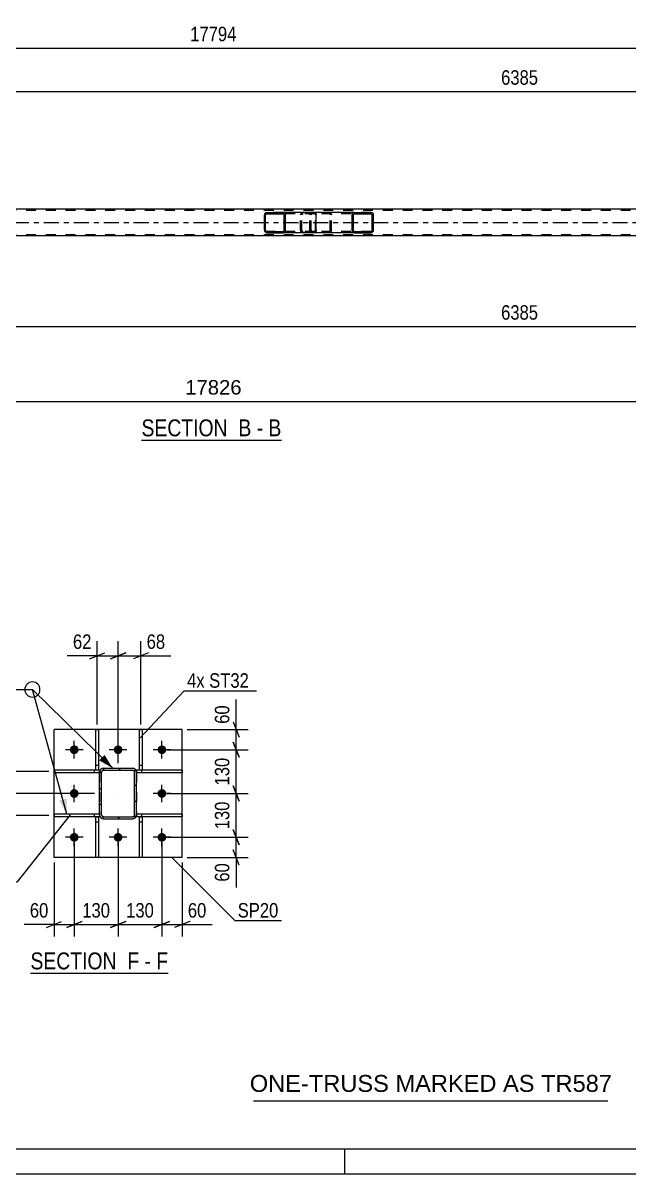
# Model space of a CAD drawing. Header units: millimetres. Extents: x -116 to 725, y -402 to 192.
# Drawn here: x 241.7 to 361.5, y -402.3 to -174.5 of the extents above; entities that cross this region are included whole.
import ezdxf

# ---------------------------------------------------------------- set-up
doc = ezdxf.new("R2010")
doc.units = ezdxf.units.MM
doc.linetypes.add('DXK_LINE_DOT2', pattern=[3.9198, 1.9599, -1.9599])
doc.linetypes.add('DXK_LINE_DOT3', pattern=[5.9187, 2.979, -0.9799, 0.9799, -0.9799])
doc.styles.add('Arial', font='ARIAL.TTF', dxfattribs={"height": 0.2})
doc.styles.add('Arial Narrow', font='ARIALN.TTF', dxfattribs={"height": 0.2})

# ---------------------------------------------------------------- blocks, each defined once
blk = doc.blocks.new('Unknown-203723422-1133')
at = {"color": 5, "linetype": 'Continuous'}
for p, q in [((-110.72, -397.25), (720.28, -397.25)), ((305.28, -402.25), (305.28, -397.25)), ((-115.72, -402.25), (725.28, -402.25))]:
    blk.add_line(p, q, dxfattribs=at)
blk = doc.blocks.new('Unknown-203723422-12 - 3915')
at = {"color": 6, "linetype": 'Continuous'}
blk.add_line((265.11, -257.03), (292.76, -257.03), dxfattribs=at)
at = {"color": 0, "linetype": 'Continuous'}
blk.add_wipeout([(283.22, -256.28), (283.22, -252.78), (265.11, -252.78), (265.11, -256.28)], dxfattribs=at)
at = {"color": 7, "linetype": 'Continuous', "style": 'Arial Narrow'}
blk.add_text('SECTION ', height=3.34, dxfattribs=at).set_placement((265.11, -256.28))
at = {"color": 0, "linetype": 'Continuous'}
blk.add_wipeout([(286.83, -256.28), (286.83, -252.78), (284.27, -252.78), (284.27, -256.28)], dxfattribs=at)
at = {"color": 7, "linetype": 'Continuous', "style": 'Arial Narrow'}
blk.add_text('B', height=3.34, dxfattribs=at).set_placement((284.27, -256.28))
at = {"color": 0, "linetype": 'Continuous'}
blk.add_wipeout([(289.15, -256.28), (289.15, -252.78), (287.88, -252.78), (287.88, -256.28)], dxfattribs=at)
at = {"color": 7, "linetype": 'Continuous', "style": 'Arial Narrow'}
blk.add_text('-', height=3.34, dxfattribs=at).set_placement((287.88, -256.28))
at = {"color": 0, "linetype": 'Continuous'}
blk.add_wipeout([(292.76, -256.28), (292.76, -252.78), (290.2, -252.78), (290.2, -256.28)], dxfattribs=at)
at = {"color": 7, "linetype": 'Continuous', "style": 'Arial Narrow'}
blk.add_text('B', height=3.34, dxfattribs=at).set_placement((290.2, -256.28))
blk = doc.blocks.new('Unknown-203723422-17 - 3414')
at = {"color": 6, "linetype": 'Continuous'}
blk.add_line((243.15, -362.51), (270.37, -362.51), dxfattribs=at)
at = {"color": 0, "linetype": 'Continuous'}
blk.add_wipeout([(261.26, -361.76), (261.26, -358.26), (243.15, -358.26), (243.15, -361.76)], dxfattribs=at)
at = {"color": 7, "linetype": 'Continuous', "style": 'Arial Narrow'}
blk.add_text('SECTION ', height=3.34, dxfattribs=at).set_placement((243.15, -361.76))
at = {"color": 0, "linetype": 'Continuous'}
blk.add_wipeout([(264.65, -361.76), (264.65, -358.26), (262.31, -358.26), (262.31, -361.76)], dxfattribs=at)
at = {"color": 7, "linetype": 'Continuous', "style": 'Arial Narrow'}
blk.add_text('F', height=3.34, dxfattribs=at).set_placement((262.31, -361.76))
at = {"color": 0, "linetype": 'Continuous'}
blk.add_wipeout([(266.98, -361.76), (266.98, -358.26), (265.7, -358.26), (265.7, -361.76)], dxfattribs=at)
at = {"color": 7, "linetype": 'Continuous', "style": 'Arial Narrow'}
blk.add_text('-', height=3.34, dxfattribs=at).set_placement((265.7, -361.76))
at = {"color": 0, "linetype": 'Continuous'}
blk.add_wipeout([(270.37, -361.76), (270.37, -358.26), (268.03, -358.26), (268.03, -361.76)], dxfattribs=at)
at = {"color": 7, "linetype": 'Continuous', "style": 'Arial Narrow'}
blk.add_text('F', height=3.34, dxfattribs=at).set_placement((268.03, -361.76))
blk = doc.blocks.new('Part-203723422-4025 - 3915')
at = {"linetype": 'Continuous'}
h = blk.add_hatch(dxfattribs=at)
h.set_pattern_fill('', scale=0.7, style=0, pattern_type=0)
h.set_pattern_definition([(45, (293.5502, -212.2849), (-1.57154, 1.57154), [])])
h.paths.add_polyline_path([(293.59, -212.47), (293.55, -212.28), (293.44, -212.13), (293.28, -212.03), (293.09, -211.99), (289.9, -211.99), (289.71, -212.03), (289.55, -212.13), (289.44, -212.28), (289.4, -212.47), (289.4, -215.51), (289.44, -215.69), (289.55, -215.85), (289.71, -215.95), (289.9, -215.99), (293.09, -215.99), (293.28, -215.95), (293.44, -215.85), (293.55, -215.69), (293.59, -215.51)])
h.paths.add_polyline_path([(293.32, -215.6), (293.26, -215.68), (293.18, -215.73), (293.09, -215.75), (289.9, -215.75), (289.81, -215.73), (289.72, -215.68), (289.67, -215.6), (289.65, -215.51), (289.65, -212.47), (289.67, -212.38), (289.72, -212.3), (289.81, -212.25), (289.9, -212.23), (293.09, -212.23), (293.18, -212.25), (293.26, -212.3), (293.32, -212.38), (293.34, -212.47), (293.34, -215.51)])
at = {"color": 2, "linetype": 'Continuous'}
for p, q in [((289.44, -212.28), (289.4, -212.47)), ((289.4, -215.51), (289.4, -212.47)), ((289.65, -212.47), (289.67, -212.38)), ((289.65, -215.51), (289.65, -212.47)), ((289.67, -212.38), (289.72, -212.3)), ((289.9, -211.99), (289.71, -212.03)), ((289.72, -212.3), (289.81, -212.25)), ((289.81, -212.25), (289.9, -212.23)), ((289.9, -211.99), (293.09, -211.99)), ((289.9, -212.23), (293.09, -212.23)), ((299.39, -211.99), (293.09, -211.99)), ((293.28, -212.03), (293.09, -211.99)), ((293.09, -212.23), (293.18, -212.25)), ((293.18, -212.25), (293.26, -212.3)), ((293.26, -212.3), (293.32, -212.38)), ((293.32, -212.38), (293.34, -212.47)), ((293.34, -215.51), (293.34, -212.47)), ((293.59, -212.47), (293.55, -212.28)), ((293.59, -215.51), (293.59, -212.47)), ((299.39, -211.99), (299.49, -212.03)), ((299.49, -212.03), (299.58, -212.13)), ((299.58, -212.13), (299.64, -212.28)), ((299.64, -212.28), (299.66, -212.47)), ((299.66, -215.51), (299.66, -212.47)), ((289.4, -215.51), (289.44, -215.69)), ((289.67, -215.6), (289.65, -215.51)), ((289.72, -215.68), (289.67, -215.6)), ((289.71, -215.95), (289.9, -215.99)), ((289.81, -215.73), (289.72, -215.68)), ((289.9, -215.75), (289.81, -215.73)), ((289.9, -215.75), (293.09, -215.75)), ((289.9, -215.99), (293.09, -215.99)), ((293.18, -215.73), (293.09, -215.75)), ((293.09, -215.99), (293.28, -215.95)), ((299.39, -215.99), (293.09, -215.99)), ((293.26, -215.68), (293.18, -215.73)), ((293.32, -215.6), (293.26, -215.68)), ((293.34, -215.51), (293.32, -215.6)), ((293.55, -215.69), (293.59, -215.51)), ((299.49, -215.95), (299.39, -215.99)), ((299.58, -215.85), (299.49, -215.95)), ((299.64, -215.69), (299.58, -215.85)), ((299.66, -215.51), (299.64, -215.69))]:
    blk.add_line(p, q, dxfattribs=at)
at = {"color": 7, "linetype": 'DXK_LINE_DOT2'}
for p, q in [((293.09, -211.99), (289.9, -211.99)), ((299.39, -212.23), (289.9, -212.23)), ((296.55, -212.47), (296.59, -212.28)), ((296.55, -215.51), (296.55, -212.47)), ((296.82, -212.38), (296.8, -212.47)), ((296.8, -215.51), (296.8, -212.47)), ((296.87, -212.3), (296.82, -212.38)), ((296.86, -212.03), (297.05, -211.99)), ((296.87, -212.3), (296.9, -212.28)), ((296.9, -212.28), (296.96, -212.25)), ((296.96, -212.25), (297.05, -212.23)), ((298.39, -212.23), (298.39, -211.99)), ((299.44, -212.25), (299.39, -212.23)), ((299.48, -212.3), (299.44, -212.25)), ((299.51, -212.38), (299.48, -212.3)), ((299.52, -212.47), (299.51, -212.38)), ((299.52, -215.51), (299.52, -212.47)), ((299.39, -215.75), (289.9, -215.75)), ((293.09, -215.99), (289.9, -215.99)), ((296.59, -215.69), (296.55, -215.51)), ((296.8, -215.51), (296.82, -215.6)), ((296.82, -215.6), (296.87, -215.68)), ((297.05, -215.99), (296.86, -215.95)), ((296.87, -215.68), (296.96, -215.73)), ((296.96, -215.73), (297.05, -215.75)), ((298.39, -215.99), (298.39, -215.75)), ((299.39, -215.75), (299.44, -215.73)), ((299.44, -215.73), (299.48, -215.68)), ((299.48, -215.68), (299.51, -215.6)), ((299.51, -215.6), (299.52, -215.51))]:
    blk.add_line(p, q, dxfattribs=at)
at = {"color": 2, "linetype": 'Continuous'}
for centre, start, end in [((289.89, -212.48), 111.1941, 156.1506), ((293.1, -212.48), 23.8494, 68.8059), ((289.89, -215.49), 203.8494, 248.8059), ((293.1, -215.49), 291.1941, 336.1506)]:
    blk.add_arc(centre, 0.492, start, end, dxfattribs=at)
at = {"color": 7, "linetype": 'DXK_LINE_DOT2'}
for centre, start, end in [((297.04, -212.48), 111.1941, 156.1506), ((297.04, -215.49), 203.8494, 248.8059)]:
    blk.add_arc(centre, 0.492, start, end, dxfattribs=at)
blk = doc.blocks.new('Part-203723422-4213 - 3915')
at = {"linetype": 'Continuous'}
h = blk.add_hatch(dxfattribs=at)
h.set_pattern_fill('', scale=0.7, style=0, pattern_type=0)
h.set_pattern_definition([(45, (310.961, -212.2849), (-1.57154, 1.57154), [])])
h.paths.add_polyline_path([(311, -212.47), (310.96, -212.28), (310.85, -212.13), (310.68, -212.03), (310.49, -211.99), (307.25, -211.99), (307.06, -212.03), (306.89, -212.13), (306.78, -212.28), (306.74, -212.47), (306.74, -215.51), (306.78, -215.69), (306.89, -215.85), (307.06, -215.95), (307.25, -215.99), (310.49, -215.99), (310.68, -215.95), (310.85, -215.85), (310.96, -215.69), (311, -215.51)])
h.paths.add_polyline_path([(310.72, -215.6), (310.67, -215.68), (310.59, -215.73), (310.49, -215.75), (307.25, -215.75), (307.16, -215.73), (307.07, -215.68), (307.02, -215.6), (307, -215.51), (307, -212.47), (307.02, -212.38), (307.07, -212.3), (307.16, -212.25), (307.25, -212.23), (310.49, -212.23), (310.59, -212.25), (310.67, -212.3), (310.72, -212.38), (310.74, -212.47), (310.74, -215.51)])
at = {"color": 7, "linetype": 'DXK_LINE_DOT2'}
for p, q in [((298.39, -212.47), (298.43, -212.28)), ((298.39, -215.51), (298.39, -212.47)), ((298.67, -212.38), (298.65, -212.47)), ((298.65, -215.51), (298.65, -212.47)), ((298.72, -212.3), (298.67, -212.38)), ((298.71, -212.03), (298.9, -211.99)), ((298.81, -212.25), (298.72, -212.3)), ((298.9, -212.23), (298.81, -212.25)), ((299.39, -211.99), (298.9, -211.99)), ((310.49, -212.23), (298.9, -212.23)), ((302.14, -211.99), (302.34, -212.03)), ((302.24, -212.25), (302.14, -212.23)), ((302.32, -212.3), (302.24, -212.25)), ((302.38, -212.38), (302.32, -212.3)), ((302.4, -212.47), (302.38, -212.38)), ((302.4, -215.51), (302.4, -212.47)), ((302.61, -212.28), (302.65, -212.47)), ((302.65, -215.51), (302.65, -212.47)), ((310.49, -211.99), (307.25, -211.99)), ((298.43, -215.69), (298.39, -215.51)), ((298.65, -215.51), (298.67, -215.6)), ((298.67, -215.6), (298.72, -215.68)), ((298.9, -215.99), (298.71, -215.95)), ((298.72, -215.68), (298.81, -215.73)), ((298.81, -215.73), (298.9, -215.75)), ((310.49, -215.75), (298.9, -215.75)), ((299.39, -215.99), (298.9, -215.99)), ((302.14, -215.75), (302.24, -215.73)), ((302.34, -215.95), (302.14, -215.99)), ((302.24, -215.73), (302.32, -215.68)), ((302.32, -215.68), (302.38, -215.6)), ((302.38, -215.6), (302.4, -215.51)), ((302.65, -215.51), (302.61, -215.69)), ((310.49, -215.99), (307.25, -215.99))]:
    blk.add_line(p, q, dxfattribs=at)
at = {"color": 2, "linetype": 'Continuous'}
for p, q in [((307.25, -211.99), (299.39, -211.99)), ((306.78, -212.28), (306.74, -212.47)), ((306.74, -215.51), (306.74, -212.47)), ((307, -212.47), (307.02, -212.38)), ((307, -215.51), (307, -212.47)), ((307.02, -212.38), (307.07, -212.3)), ((307.25, -211.99), (307.06, -212.03)), ((307.07, -212.3), (307.16, -212.25)), ((307.16, -212.25), (307.25, -212.23)), ((307.25, -211.99), (310.49, -211.99)), ((307.25, -212.23), (310.49, -212.23)), ((310.68, -212.03), (310.49, -211.99)), ((310.49, -212.23), (310.59, -212.25)), ((310.59, -212.25), (310.67, -212.3)), ((310.67, -212.3), (310.72, -212.38)), ((310.72, -212.38), (310.74, -212.47)), ((310.74, -215.51), (310.74, -212.47)), ((311, -212.47), (310.96, -212.28)), ((311, -215.51), (311, -212.47)), ((307.25, -215.99), (299.39, -215.99)), ((306.74, -215.51), (306.78, -215.69)), ((307.02, -215.6), (307, -215.51)), ((307.07, -215.68), (307.02, -215.6)), ((307.06, -215.95), (307.25, -215.99)), ((307.16, -215.73), (307.07, -215.68)), ((307.25, -215.75), (307.16, -215.73)), ((307.25, -215.75), (310.49, -215.75)), ((307.25, -215.99), (310.49, -215.99)), ((310.59, -215.73), (310.49, -215.75)), ((310.49, -215.99), (310.68, -215.95)), ((310.67, -215.68), (310.59, -215.73)), ((310.72, -215.6), (310.67, -215.68)), ((310.74, -215.51), (310.72, -215.6)), ((310.96, -215.69), (311, -215.51))]:
    blk.add_line(p, q, dxfattribs=at)
at = {"color": 7, "linetype": 'DXK_LINE_DOT2'}
for centre, start, end in [((298.89, -212.49), 110.7583, 155.68), ((302.16, -212.49), 24.32, 69.2417), ((298.89, -215.49), 204.32, 249.2417), ((302.16, -215.49), 290.7583, 335.68)]:
    blk.add_arc(centre, 0.496, start, end, dxfattribs=at)
at = {"color": 2, "linetype": 'Continuous'}
for centre, start, end in [((307.23, -212.49), 110.7583, 155.68), ((310.51, -212.49), 24.32, 69.2417), ((307.23, -215.49), 204.32, 249.2417), ((310.51, -215.49), 290.7583, 335.68)]:
    blk.add_arc(centre, 0.496, start, end, dxfattribs=at)
blk = doc.blocks.new('Part-203723422-4214 - 3915')
at = {"color": 7, "linetype": 'DXK_LINE_DOT2'}
for p, q in [((608.77, -211.59), (-50.14, -211.59)), ((608.77, -216.39), (-50.14, -216.39))]:
    blk.add_line(p, q, dxfattribs=at)
at = {"color": 2, "linetype": 'Continuous'}
for p, q in [((466.78, -211.35), (217.36, -211.35)), ((466.78, -216.63), (217.36, -216.63))]:
    blk.add_line(p, q, dxfattribs=at)
at = {"color": 7, "linetype": 'DXK_LINE_DOT3'}
blk.add_line((-50.14, -213.99), (608.77, -213.99), dxfattribs=at)
blk = doc.blocks.new('Part-203723422-3430 - 3414')
at = {"color": 2, "linetype": 'Continuous'}
for p, q in [((247.81, -339.63), (247.81, -314.3)), ((273.14, -314.3), (247.81, -314.3)), ((273.14, -339.63), (273.14, -314.3)), ((273.14, -339.63), (247.81, -339.63))]:
    blk.add_line(p, q, dxfattribs=at)
blk = doc.blocks.new('Part-203723422-3490 - 3414')
at = {"color": 2, "linetype": 'Continuous'}
for p, q in [((264.73, -322.36), (264.73, -314.3)), ((264.73, -314.3), (265.26, -314.3)), ((265.26, -314.3), (265.26, -322.36)), ((265.26, -322.36), (264.73, -322.36))]:
    blk.add_line(p, q, dxfattribs=at)
at = {"color": 7, "linetype": 'DXK_LINE_DOT2'}
blk.add_line((264.73, -321.36), (265.26, -321.36), dxfattribs=at)
blk = doc.blocks.new('Part-203723422-3435 - 3414')
at = {"color": 2, "linetype": 'Continuous'}
for p, q in [((273.14, -322.36), (264.14, -322.36)), ((264.14, -322.36), (264.14, -322.76)), ((273.14, -322.9), (264.14, -322.9)), ((273.14, -322.36), (273.14, -322.9))]:
    blk.add_line(p, q, dxfattribs=at)
at = {"color": 7, "linetype": 'DXK_LINE_DOT2'}
for p, q in [((264.14, -322.76), (264.14, -322.9)), ((265.14, -322.9), (265.14, -322.36))]:
    blk.add_line(p, q, dxfattribs=at)
blk = doc.blocks.new('Bolt-203723422-3464 - 3414')
at = {"linetype": 'Continuous'}
for points in [[(250.94, -318.3, -1), (252.68, -318.3, -1)], [(259.61, -318.3, -1), (261.34, -318.3, -1)], [(268.28, -318.3, -1), (270.01, -318.3, -1)], [(250.94, -326.96, -1), (252.68, -326.96, -1)], [(268.28, -326.96, -1), (270.01, -326.96, -1)], [(250.94, -335.63, -1), (252.68, -335.63, -1)], [(259.61, -335.63, -1), (261.34, -335.63, -1)], [(268.28, -335.63, -1), (270.01, -335.63, -1)]]:
    blk.add_hatch(color=1, dxfattribs=at).paths.add_polyline_path(points)
at = {"color": 1, "linetype": 'Continuous'}
for p, q in [((251.81, -320.03), (251.81, -316.56)), ((260.48, -320.03), (260.48, -316.56)), ((269.14, -320.03), (269.14, -316.56)), ((253.54, -318.3), (250.08, -318.3)), ((262.21, -318.3), (258.74, -318.3)), ((270.88, -318.3), (267.41, -318.3)), ((251.81, -328.7), (251.81, -325.23)), ((269.14, -328.7), (269.14, -325.23)), ((253.54, -326.96), (250.08, -326.96)), ((270.88, -326.96), (267.41, -326.96)), ((251.81, -337.36), (251.81, -333.9)), ((260.48, -337.36), (260.48, -333.9)), ((269.14, -337.36), (269.14, -333.9)), ((253.54, -335.63), (250.08, -335.63)), ((262.21, -335.63), (258.74, -335.63)), ((270.88, -335.63), (267.41, -335.63))]:
    blk.add_line(p, q, dxfattribs=at)
blk = doc.blocks.new('Part-203723422-3440 - 3414')
at = {"color": 2, "linetype": 'Continuous'}
for p, q in [((273.14, -331.03), (264.14, -331.03)), ((264.14, -331.16), (264.14, -331.56)), ((264.73, -331.56), (264.14, -331.56)), ((273.14, -331.56), (265.27, -331.56)), ((273.14, -331.03), (273.14, -331.56))]:
    blk.add_line(p, q, dxfattribs=at)
at = {"color": 7, "linetype": 'DXK_LINE_DOT2'}
for p, q in [((264.14, -331.03), (264.14, -331.16)), ((265.27, -331.56), (264.73, -331.56)), ((265.14, -331.56), (265.14, -331.03))]:
    blk.add_line(p, q, dxfattribs=at)
blk = doc.blocks.new('Part-203723422-3485 - 3414')
at = {"color": 2, "linetype": 'Continuous'}
for p, q in [((256.07, -322.36), (256.07, -314.3)), ((256.07, -314.3), (256.6, -314.3)), ((256.6, -314.3), (256.6, -322.36)), ((256.6, -322.36), (256.07, -322.36))]:
    blk.add_line(p, q, dxfattribs=at)
at = {"color": 7, "linetype": 'DXK_LINE_DOT2'}
blk.add_line((256.07, -321.36), (256.6, -321.36), dxfattribs=at)
blk = doc.blocks.new('Part-203723422-3513 - 3414')
at = {"color": 2, "linetype": 'Continuous'}
for p, q in [((256.07, -339.63), (256.07, -331.56)), ((256.07, -331.56), (256.6, -331.56)), ((256.6, -331.56), (256.6, -339.63)), ((256.6, -339.63), (256.07, -339.63))]:
    blk.add_line(p, q, dxfattribs=at)
at = {"color": 7, "linetype": 'DXK_LINE_DOT2'}
blk.add_line((256.07, -332.56), (256.6, -332.56), dxfattribs=at)
blk = doc.blocks.new('Part-203723422-3522 - 3414')
at = {"linetype": 'Continuous'}
h = blk.add_hatch(dxfattribs=at)
h.set_pattern_fill('', scale=0.7, style=0, pattern_type=0)
h.set_pattern_definition([(45, (263.9079, -322.1966), (-1.57154, 1.57154), [])])
h.paths.add_polyline_path([(264.08, -322.46), (263.91, -322.2), (263.65, -322.02), (263.34, -321.96), (257.61, -321.96), (257.3, -322.02), (257.04, -322.2), (256.87, -322.46), (256.81, -322.76), (256.81, -331.16), (256.87, -331.47), (257.04, -331.73), (257.3, -331.9), (257.61, -331.96), (263.34, -331.96), (263.65, -331.9), (263.91, -331.73), (264.08, -331.47), (264.14, -331.16), (264.14, -322.76)])
h.paths.add_polyline_path([(263.74, -331.16), (263.71, -331.32), (263.63, -331.45), (263.5, -331.53), (263.34, -331.56), (257.61, -331.56), (257.46, -331.53), (257.33, -331.45), (257.24, -331.32), (257.21, -331.16), (257.21, -322.76), (257.24, -322.61), (257.33, -322.48), (257.46, -322.39), (257.61, -322.36), (263.34, -322.36), (263.5, -322.39), (263.63, -322.48), (263.71, -322.61), (263.74, -322.76)])
at = {"color": 7, "linetype": 'DXK_LINE_DOT2'}
for p, q in [((256.81, -322.76), (256.87, -322.46)), ((256.81, -322.76), (256.81, -331.16)), ((257.24, -322.61), (257.21, -322.76)), ((257.21, -331.16), (257.21, -322.76)), ((257.33, -322.48), (257.24, -322.61)), ((257.3, -322.02), (257.61, -321.96)), ((257.46, -322.39), (257.33, -322.48)), ((257.61, -322.36), (257.46, -322.39)), ((257.61, -321.96), (263.34, -321.96)), ((257.61, -322.36), (263.34, -322.36)), ((263.34, -321.96), (263.65, -322.02)), ((263.5, -322.39), (263.34, -322.36)), ((263.63, -322.48), (263.5, -322.39)), ((263.71, -322.61), (263.63, -322.48)), ((263.74, -322.76), (263.71, -322.61)), ((263.74, -331.16), (263.74, -322.76)), ((264.08, -322.46), (264.14, -322.76)), ((264.14, -322.76), (264.14, -331.16)), ((256.87, -331.47), (256.81, -331.16)), ((257.21, -331.16), (257.24, -331.32)), ((257.24, -331.32), (257.33, -331.45)), ((257.61, -331.96), (257.3, -331.9)), ((257.33, -331.45), (257.46, -331.53)), ((257.46, -331.53), (257.61, -331.56)), ((257.61, -331.56), (263.34, -331.56)), ((257.61, -331.96), (263.34, -331.96)), ((263.34, -331.56), (263.5, -331.53)), ((263.65, -331.9), (263.34, -331.96)), ((263.5, -331.53), (263.63, -331.45)), ((263.63, -331.45), (263.71, -331.32)), ((263.71, -331.32), (263.74, -331.16)), ((264.14, -331.16), (264.08, -331.47))]:
    blk.add_line(p, q, dxfattribs=at)
at = {"color": 2, "linetype": 'Continuous'}
for p, q in [((256.87, -322.46), (256.81, -322.76)), ((256.81, -331.16), (256.81, -322.76)), ((257.21, -322.76), (257.24, -322.61)), ((257.21, -331.16), (257.21, -322.76)), ((257.24, -322.61), (257.33, -322.48)), ((257.61, -321.96), (257.3, -322.02)), ((257.33, -322.48), (257.46, -322.39)), ((257.46, -322.39), (257.61, -322.36)), ((257.61, -321.96), (263.34, -321.96)), ((257.61, -322.36), (263.34, -322.36)), ((263.65, -322.02), (263.34, -321.96)), ((263.34, -322.36), (263.5, -322.39)), ((263.5, -322.39), (263.63, -322.48)), ((263.63, -322.48), (263.71, -322.61)), ((263.71, -322.61), (263.74, -322.76)), ((263.74, -331.16), (263.74, -322.76)), ((264.14, -322.76), (264.08, -322.46)), ((264.14, -331.16), (264.14, -322.76)), ((256.81, -331.16), (256.87, -331.47)), ((257.24, -331.32), (257.21, -331.16)), ((257.33, -331.45), (257.24, -331.32)), ((257.3, -331.9), (257.61, -331.96)), ((257.46, -331.53), (257.33, -331.45)), ((257.61, -331.56), (257.46, -331.53)), ((257.61, -331.56), (263.34, -331.56)), ((257.61, -331.96), (263.34, -331.96)), ((263.5, -331.53), (263.34, -331.56)), ((263.34, -331.96), (263.65, -331.9)), ((263.63, -331.45), (263.5, -331.53)), ((263.71, -331.32), (263.63, -331.45)), ((263.74, -331.16), (263.71, -331.32)), ((264.08, -331.47), (264.14, -331.16))]:
    blk.add_line(p, q, dxfattribs=at)
at = {"color": 7, "linetype": 'DXK_LINE_DOT3'}
blk.add_line((260.48, -326.96), (260.48, -326.96), dxfattribs=at)
at = {"color": 7, "linetype": 'DXK_LINE_DOT2'}
for centre, start, end in [((257.61, -322.76), 112.5, 157.5), ((263.34, -322.76), 22.5, 67.5), ((257.61, -331.16), 202.5, 247.5), ((263.34, -331.16), 292.5, 337.5)]:
    blk.add_arc(centre, 0.8, start, end, dxfattribs=at)
at = {"color": 2, "linetype": 'Continuous'}
for centre, start, end in [((257.61, -322.76), 112.5, 157.5), ((263.34, -322.76), 22.5, 67.5), ((257.61, -331.16), 202.5, 247.5), ((263.34, -331.16), 292.5, 337.5)]:
    blk.add_arc(centre, 0.8, start, end, dxfattribs=at)
blk = doc.blocks.new('Part-203723422-3535 - 3414')
at = {"color": 2, "linetype": 'Continuous'}
for p, q in [((264.73, -339.63), (264.73, -331.56)), ((264.73, -331.56), (265.27, -331.56)), ((265.27, -331.56), (265.26, -339.63)), ((265.26, -339.63), (264.73, -339.63))]:
    blk.add_line(p, q, dxfattribs=at)
at = {"color": 7, "linetype": 'DXK_LINE_DOT2'}
blk.add_line((264.73, -332.56), (265.27, -332.56), dxfattribs=at)
blk = doc.blocks.new('Part-203723422-3540 - 3414')
at = {"color": 2, "linetype": 'Continuous'}
for p, q in [((256.81, -331.03), (247.81, -331.03)), ((247.81, -331.03), (247.81, -331.56)), ((256.07, -331.56), (247.81, -331.56)), ((256.81, -331.56), (256.6, -331.56)), ((256.81, -331.16), (256.81, -331.56))]:
    blk.add_line(p, q, dxfattribs=at)
at = {"color": 7, "linetype": 'DXK_LINE_DOT2'}
for p, q in [((255.81, -331.56), (255.81, -331.03)), ((256.6, -331.56), (256.07, -331.56)), ((256.81, -331.16), (256.81, -331.03))]:
    blk.add_line(p, q, dxfattribs=at)
blk = doc.blocks.new('Part-203723422-3545 - 3414')
at = {"color": 2, "linetype": 'Continuous'}
for p, q in [((256.81, -322.36), (247.81, -322.36)), ((247.81, -322.36), (247.81, -322.9)), ((256.81, -322.9), (247.81, -322.9)), ((256.81, -322.76), (256.81, -322.36))]:
    blk.add_line(p, q, dxfattribs=at)
at = {"color": 7, "linetype": 'DXK_LINE_DOT2'}
for p, q in [((255.81, -322.9), (255.81, -322.36)), ((256.81, -322.76), (256.81, -322.9))]:
    blk.add_line(p, q, dxfattribs=at)
blk = doc.blocks.new('StraightDimension-203723422-4302 - 3915')
at = {"color": 7, "linetype": 'Continuous'}
blk.add_line((-58.76, -179.45), (617.39, -179.45), dxfattribs=at)
at = {"color": 0}
blk.add_wipeout([(284.49, -178.7), (284.49, -174.5), (274.14, -174.5), (274.14, -178.7)], dxfattribs=at)
at = {"color": 3, "style": 'Arial Narrow'}
blk.add_text('17794', height=2.863, dxfattribs=at).set_placement((274.74, -178.1))
blk = doc.blocks.new('StraightDimension-203723422-4252 - 3915')
at = {"color": 7, "linetype": 'Continuous'}
blk.add_line((212.16, -188.06), (467.58, -188.06), dxfattribs=at)
at = {"color": 0}
blk.add_wipeout([(344.13, -187.31), (344.13, -183.11), (335.61, -183.11), (335.61, -187.31)], dxfattribs=at)
at = {"color": 3, "style": 'Arial Narrow'}
blk.add_text('6385', height=2.863, dxfattribs=at).set_placement((336.21, -186.71))
blk = doc.blocks.new('StraightDimension-203723422-4285 - 3915')
at = {"color": 7, "linetype": 'Continuous'}
blk.add_line((212.16, -234.55), (467.58, -234.55), dxfattribs=at)
at = {"color": 0}
blk.add_wipeout([(344.13, -233.8), (344.13, -229.6), (335.61, -229.6), (335.61, -233.8)], dxfattribs=at)
at = {"color": 3, "style": 'Arial Narrow'}
blk.add_text('6385', height=2.863, dxfattribs=at).set_placement((336.21, -233.2))
blk = doc.blocks.new('StraightDimension-203723422-4323 - 3915')
at = {"color": 7, "linetype": 'Continuous'}
blk.add_line((-59.4, -249.37), (618.03, -249.37), dxfattribs=at)
at = {"color": 0}
blk.add_wipeout([(285.47, -248.62), (285.47, -244.42), (273.16, -244.42), (273.16, -248.62)], dxfattribs=at)
at = {"color": 3, "style": 'Arial'}
blk.add_text('17826', height=2.865, dxfattribs=at).set_placement((273.76, -248.02))
blk = doc.blocks.new('StraightDimension-203723422-3673 - 3414')
at = {"color": 7, "linetype": 'Continuous'}
for p, q in [((283.22, -334.13), (284.42, -337.13)), ((270.14, -335.63), (286.22, -335.63)), ((283.82, -339.63), (283.82, -335.63)), ((284.42, -341.13), (283.22, -338.13)), ((274.14, -339.63), (286.22, -339.63))]:
    blk.add_line(p, q, dxfattribs=at)
at = {"color": 0}
blk.add_wipeout([(283.07, -340.15), (278.87, -340.15), (278.87, -345.01), (283.07, -345.01)], dxfattribs=at)
at = {"color": 7, "linetype": 'Continuous'}
blk.add_line((283.82, -339.63), (283.82, -345.54), dxfattribs=at)
blk.add_line((283.82, -339.63), (283.82, -345.54), dxfattribs=at)
at = {"color": 3, "style": 'Arial Narrow'}
blk.add_text('60', height=2.863, rotation=90.0002, dxfattribs=at).set_placement((282.47, -344.41))
blk = doc.blocks.new('StraightDimension-203723422-8683 - 3414')
at = {"color": 7, "linetype": 'Continuous'}
for p, q in [((283.22, -325.46), (284.42, -328.46)), ((270.14, -326.96), (286.22, -326.96)), ((283.82, -335.63), (283.82, -326.96)), ((284.42, -337.13), (283.22, -334.13)), ((270.14, -335.63), (286.22, -335.63))]:
    blk.add_line(p, q, dxfattribs=at)
at = {"color": 0}
blk.add_wipeout([(283.07, -327.95), (278.87, -327.95), (278.87, -334.64), (283.07, -334.64)], dxfattribs=at)
at = {"color": 3, "style": 'Arial Narrow'}
blk.add_text('130', height=2.863, rotation=90.0002, dxfattribs=at).set_placement((282.47, -334.04))
blk = doc.blocks.new('StraightDimension-203723422-8685 - 3414')
at = {"color": 7, "linetype": 'Continuous'}
for p, q in [((270.14, -318.3), (286.22, -318.3)), ((283.22, -316.8), (284.42, -319.8)), ((283.82, -326.96), (283.82, -318.3)), ((284.42, -328.46), (283.22, -325.46)), ((270.14, -326.96), (286.22, -326.96))]:
    blk.add_line(p, q, dxfattribs=at)
at = {"color": 0}
blk.add_wipeout([(283.07, -319.29), (278.87, -319.29), (278.87, -325.97), (283.07, -325.97)], dxfattribs=at)
at = {"color": 3, "style": 'Arial Narrow'}
blk.add_text('130', height=2.863, rotation=90.0002, dxfattribs=at).set_placement((282.47, -325.37))
blk = doc.blocks.new('StraightDimension-203723422-3701 - 3414')
at = {"color": 7, "linetype": 'Continuous'}
for p, q in [((231.08, -325.46), (232.28, -328.46)), ((255.81, -326.96), (228.83, -326.96)), ((231.68, -331.3), (231.68, -326.96)), ((232.28, -332.8), (231.08, -329.8)), ((246.81, -331.3), (228.83, -331.3))]:
    blk.add_line(p, q, dxfattribs=at)
at = {"color": 0}
blk.add_wipeout([(230.93, -331.82), (226.73, -331.82), (226.73, -336.68), (230.93, -336.68)], dxfattribs=at)
at = {"color": 7, "linetype": 'Continuous'}
blk.add_line((231.68, -331.3), (231.68, -337.2), dxfattribs=at)
blk.add_line((231.68, -331.3), (231.68, -337.2), dxfattribs=at)
at = {"color": 3, "style": 'Arial Narrow'}
blk.add_text('65', height=2.863, rotation=90.0002, dxfattribs=at).set_placement((230.33, -336.08))
blk = doc.blocks.new('StraightDimension-203723422-3634 - 3414')
at = {"color": 7, "linetype": 'Continuous'}
for p, q in [((251.81, -336.63), (251.81, -355.26)), ((247.81, -340.63), (247.81, -355.26)), ((246.31, -353.46), (249.31, -352.26)), ((247.81, -352.86), (251.81, -352.86)), ((253.31, -352.26), (250.31, -353.46))]:
    blk.add_line(p, q, dxfattribs=at)
at = {"color": 0}
blk.add_wipeout([(247.28, -352.11), (247.28, -347.91), (242.43, -347.91), (242.43, -352.11)], dxfattribs=at)
at = {"color": 7, "linetype": 'Continuous'}
blk.add_line((247.81, -352.86), (241.9, -352.86), dxfattribs=at)
blk.add_line((247.81, -352.86), (241.9, -352.86), dxfattribs=at)
at = {"color": 3, "style": 'Arial Narrow'}
blk.add_text('60', height=2.863, dxfattribs=at).set_placement((243.03, -351.51))
blk = doc.blocks.new('StraightDimension-203723422-3644 - 3414')
at = {"color": 7, "linetype": 'Continuous'}
for p, q in [((269.14, -336.63), (269.14, -355.26)), ((273.14, -340.63), (273.14, -355.26)), ((267.64, -353.46), (270.64, -352.26)), ((269.14, -352.86), (273.14, -352.86)), ((274.64, -352.26), (271.64, -353.46))]:
    blk.add_line(p, q, dxfattribs=at)
at = {"color": 0}
blk.add_wipeout([(278.52, -352.11), (278.52, -347.91), (273.67, -347.91), (273.67, -352.11)], dxfattribs=at)
at = {"color": 7, "linetype": 'Continuous'}
blk.add_line((273.14, -352.86), (279.05, -352.86), dxfattribs=at)
blk.add_line((273.14, -352.86), (279.05, -352.86), dxfattribs=at)
at = {"color": 3, "style": 'Arial Narrow'}
blk.add_text('60', height=2.863, dxfattribs=at).set_placement((274.27, -351.51))
blk = doc.blocks.new('StraightDimension-203723422-3663 - 3414')
at = {"color": 7, "linetype": 'Continuous'}
for p, q in [((274.14, -314.3), (286.22, -314.3)), ((283.22, -312.8), (284.42, -315.8)), ((283.82, -318.3), (283.82, -314.3)), ((270.14, -318.3), (286.22, -318.3)), ((284.42, -319.8), (283.22, -316.8))]:
    blk.add_line(p, q, dxfattribs=at)
at = {"color": 0}
blk.add_wipeout([(283.07, -308.91), (278.87, -308.91), (278.87, -313.77), (283.07, -313.77)], dxfattribs=at)
at = {"color": 7, "linetype": 'Continuous'}
blk.add_line((283.82, -314.3), (283.82, -308.39), dxfattribs=at)
blk.add_line((283.82, -314.3), (283.82, -308.39), dxfattribs=at)
at = {"color": 3, "style": 'Arial Narrow'}
blk.add_text('60', height=2.863, rotation=90.0002, dxfattribs=at).set_placement((282.47, -313.17))
blk = doc.blocks.new('StraightDimension-203723422-3684 - 3414')
at = {"color": 7, "linetype": 'Continuous'}
for p, q in [((260.48, -320.96), (260.48, -296.85)), ((265, -313.3), (265, -296.85)), ((258.98, -300.3), (261.98, -299.1)), ((260.48, -299.7), (265, -299.7)), ((266.5, -299.1), (263.5, -300.3))]:
    blk.add_line(p, q, dxfattribs=at)
at = {"color": 0}
blk.add_wipeout([(270.38, -298.95), (270.38, -294.75), (265.52, -294.75), (265.52, -298.95)], dxfattribs=at)
at = {"color": 7, "linetype": 'Continuous'}
blk.add_line((265, -299.7), (270.9, -299.7), dxfattribs=at)
blk.add_line((265, -299.7), (270.9, -299.7), dxfattribs=at)
at = {"color": 3, "style": 'Arial Narrow'}
blk.add_text('68', height=2.863, dxfattribs=at).set_placement((266.12, -298.35))
blk = doc.blocks.new('StraightDimension-203723422-3689 - 3414')
at = {"color": 7, "linetype": 'Continuous'}
for p, q in [((256.33, -313.3), (256.33, -296.85)), ((260.48, -320.96), (260.48, -296.85)), ((254.83, -300.3), (257.83, -299.1)), ((256.33, -299.7), (260.48, -299.7)), ((261.98, -299.1), (258.98, -300.3))]:
    blk.add_line(p, q, dxfattribs=at)
at = {"color": 0}
blk.add_wipeout([(255.81, -298.95), (255.81, -294.75), (250.95, -294.75), (250.95, -298.95)], dxfattribs=at)
at = {"color": 7, "linetype": 'Continuous'}
blk.add_line((256.33, -299.7), (250.43, -299.7), dxfattribs=at)
blk.add_line((256.33, -299.7), (250.43, -299.7), dxfattribs=at)
at = {"color": 3, "style": 'Arial Narrow'}
blk.add_text('62', height=2.863, dxfattribs=at).set_placement((251.55, -298.35))
blk = doc.blocks.new('StraightDimension-203723422-3695 - 3414')
at = {"color": 7, "linetype": 'Continuous'}
for p, q in [((246.81, -322.63), (228.83, -322.63)), ((231.08, -321.13), (232.28, -324.13)), ((231.68, -326.96), (231.68, -322.63)), ((232.28, -328.46), (231.08, -325.46)), ((255.81, -326.96), (228.83, -326.96))]:
    blk.add_line(p, q, dxfattribs=at)
at = {"color": 0}
blk.add_wipeout([(230.93, -317.25), (226.73, -317.25), (226.73, -322.11), (230.93, -322.11)], dxfattribs=at)
at = {"color": 7, "linetype": 'Continuous'}
blk.add_line((231.68, -322.63), (231.68, -316.72), dxfattribs=at)
blk.add_line((231.68, -322.63), (231.68, -316.72), dxfattribs=at)
at = {"color": 3, "style": 'Arial Narrow'}
blk.add_text('65', height=2.863, rotation=90.0002, dxfattribs=at).set_placement((230.33, -321.51))
blk = doc.blocks.new('StraightDimension-203723422-8667 - 3414')
at = {"color": 7, "linetype": 'Continuous'}
for p, q in [((251.81, -336.63), (251.81, -355.26)), ((260.48, -336.63), (260.48, -355.26)), ((250.31, -353.46), (253.31, -352.26)), ((251.81, -352.86), (260.48, -352.86)), ((261.98, -352.26), (258.98, -353.46))]:
    blk.add_line(p, q, dxfattribs=at)
at = {"color": 0}
blk.add_wipeout([(259.48, -352.11), (259.48, -347.91), (252.8, -347.91), (252.8, -352.11)], dxfattribs=at)
at = {"color": 3, "style": 'Arial Narrow'}
blk.add_text('130', height=2.863, dxfattribs=at).set_placement((253.4, -351.51))
blk = doc.blocks.new('StraightDimension-203723422-8669 - 3414')
at = {"color": 7, "linetype": 'Continuous'}
for p, q in [((260.48, -336.63), (260.48, -355.26)), ((269.14, -336.63), (269.14, -355.26)), ((258.98, -353.46), (261.98, -352.26)), ((260.48, -352.86), (269.14, -352.86)), ((270.64, -352.26), (267.64, -353.46))]:
    blk.add_line(p, q, dxfattribs=at)
at = {"color": 0}
blk.add_wipeout([(268.15, -352.11), (268.15, -347.91), (261.47, -347.91), (261.47, -352.11)], dxfattribs=at)
at = {"color": 3, "style": 'Arial Narrow'}
blk.add_text('130', height=2.863, dxfattribs=at).set_placement((262.07, -351.51))
blk = doc.blocks.new('Unknown-203723422-18060')
at = {"color": 7, "linetype": 'Continuous'}
blk.add_line((287.28, -387.75), (357.28, -387.75), dxfattribs=at)
at = {"color": 7, "style": 'Arial'}
blk.add_text('ONE-TRUSS MARKED AS TR587', height=3.3428, dxfattribs=at).set_placement((286.52, -386))
blk = doc.blocks.new('Mark-203723422-3426 - 3414')
at = {"color": 0}
blk.add_wipeout([(292.17, -351.5), (292.17, -348.5), (284.13, -348.5), (284.13, -351.5)], dxfattribs=at)
blk.add_wipeout([(292.17, -351.5), (292.17, -348.5), (284.13, -348.5), (284.13, -351.5)], dxfattribs=at)
at = {"color": 30, "linetype": 'Continuous'}
for p, q in [((271.12, -339.63), (283.53, -352.1)), ((283.53, -352.1), (292.77, -352.1))]:
    blk.add_line(p, q, dxfattribs=at)
at = {"color": 3, "style": 'Arial Narrow'}
blk.add_text('SP20', height=2.863, dxfattribs=at).set_placement((284.13, -351.5))
blk = doc.blocks.new('WeldMark-203723422-3707 - 3414')
at = {"linetype": 'Continuous'}
for points in [[(257.8, -319.33), (259.42, -321.96), (256.75, -320.4)], [(250.29, -327.94), (250.37, -331.03), (248.84, -328.34)]]:
    blk.add_hatch(color=30, dxfattribs=at).paths.add_polyline_path(points)
at = {"color": 30, "linetype": 'Continuous'}
for p in [(232.43, -306.39), (250.37, -331.03), (259.42, -321.96)]:
    blk.add_line(p, (243.53, -306.39), dxfattribs=at)
at = {"color": 3, "linetype": 'Continuous'}
for q in [(240.14, -310.68), (236.72, -310.68)]:
    blk.add_line((236.72, -306.39), q, dxfattribs=at)
for start, end in [(90, 270), (270, 90)]:
    blk.add_arc((243.53, -306.39), 1.5, start, end, dxfattribs=at)
at = {"color": 0, "linetype": 'Continuous'}
blk.add_wipeout([(228.53, -307.29), (228.53, -304.29), (220.75, -304.29), (220.75, -307.29)], dxfattribs=at)
blk.add_wipeout([(228.53, -307.29), (228.53, -304.29), (220.75, -304.29), (220.75, -307.29)], dxfattribs=at)
at = {"color": 3, "linetype": 'Continuous'}
for q in [(228.14, -302.11), (228.14, -310.68)]:
    blk.add_line((232.43, -306.39), q, dxfattribs=at)
at = {"color": 3, "linetype": 'Continuous', "style": 'Arial'}
blk.add_text('TYP', height=2.865, dxfattribs=at).set_placement((220.75, -307.29))
blk = doc.blocks.new('MarkSet-203723422-3765 - 3414')
at = {"color": 0}
blk.add_wipeout([(277.59, -306.03), (277.59, -303.03), (274.12, -303.03), (274.12, -306.03)], dxfattribs=at)
blk.add_wipeout([(277.59, -306.03), (277.59, -303.03), (274.12, -303.03), (274.12, -306.03)], dxfattribs=at)
at = {"color": 30, "linetype": 'Continuous'}
blk.add_line((264.86, -315.93), (273.52, -306.63), dxfattribs=at)
at = {"color": 0}
blk.add_wipeout([(286.35, -306.03), (286.35, -303.03), (278.49, -303.03), (278.49, -306.03)], dxfattribs=at)
blk.add_wipeout([(286.35, -306.03), (286.35, -303.03), (278.49, -303.03), (278.49, -306.03)], dxfattribs=at)
at = {"color": 30, "linetype": 'Continuous'}
blk.add_line((273.52, -306.63), (287.85, -306.63), dxfattribs=at)
at = {"color": 3, "style": 'Arial Narrow'}
for s, p in [('4x', (274.12, -306.03)), ('ST32', (278.49, -306.03))]:
    blk.add_text(s, height=2.863, dxfattribs=at).set_placement(p)
blk = doc.blocks.new('MarkSet-203723422-3795 - 3414')
at = {"color": 30, "linetype": 'Continuous'}
blk.add_line((251.03, -331.16), (240.54, -344.43), dxfattribs=at)
at = {"color": 0}
blk.add_wipeout([(230.29, -343.83), (230.29, -340.83), (226.82, -340.83), (226.82, -343.83)], dxfattribs=at)
blk.add_wipeout([(230.29, -343.83), (230.29, -340.83), (226.82, -340.83), (226.82, -343.83)], dxfattribs=at)
blk.add_wipeout([(239.04, -343.83), (239.04, -340.83), (231.19, -340.83), (231.19, -343.83)], dxfattribs=at)
blk.add_wipeout([(239.04, -343.83), (239.04, -340.83), (231.19, -340.83), (231.19, -343.83)], dxfattribs=at)
at = {"color": 30, "linetype": 'Continuous'}
blk.add_line((226.22, -344.43), (240.54, -344.43), dxfattribs=at)
at = {"color": 3, "style": 'Arial Narrow'}
for s, p in [('4x', (226.82, -343.83)), ('ST33', (231.19, -343.83))]:
    blk.add_text(s, height=2.863, dxfattribs=at).set_placement(p)

msp = doc.modelspace()

# ---------------------------------------------------------------- block references
for name in ['Unknown-203723422-1133', 'Part-203723422-4214 - 3915', 'Part-203723422-4025 - 3915', 'Part-203723422-4213 - 3915', 'Part-203723422-3430 - 3414', 'Bolt-203723422-3464 - 3414', 'Part-203723422-3485 - 3414', 'Part-203723422-3490 - 3414', 'Part-203723422-3545 - 3414', 'Part-203723422-3522 - 3414', 'Part-203723422-3435 - 3414', 'Part-203723422-3540 - 3414', 'Part-203723422-3513 - 3414', 'Part-203723422-3440 - 3414', 'Part-203723422-3535 - 3414', 'Unknown-203723422-18060']:
    msp.add_blockref(name, (0, 0))

# ---------------------------------------------------------------- next in the draw order: block references
for name in ['StraightDimension-203723422-4302 - 3915', 'StraightDimension-203723422-4285 - 3915', 'Unknown-203723422-12 - 3915', 'StraightDimension-203723422-3701 - 3414', 'StraightDimension-203723422-3673 - 3414', 'Unknown-203723422-17 - 3414']:
    msp.add_blockref(name, (0, 0))

# ---------------------------------------------------------------- next in the draw order: block references
for name in ['StraightDimension-203723422-4252 - 3915', 'StraightDimension-203723422-4323 - 3915', 'StraightDimension-203723422-8683 - 3414', 'StraightDimension-203723422-3634 - 3414']:
    msp.add_blockref(name, (0, 0))

# ---------------------------------------------------------------- next in the draw order: block references
for name in ['StraightDimension-203723422-8685 - 3414', 'StraightDimension-203723422-8667 - 3414', 'StraightDimension-203723422-3644 - 3414']:
    msp.add_blockref(name, (0, 0))

# ---------------------------------------------------------------- next in the draw order: block references
for name in ['StraightDimension-203723422-3663 - 3414', 'StraightDimension-203723422-8669 - 3414']:
    msp.add_blockref(name, (0, 0))

# ---------------------------------------------------------------- next in the draw order: block references
for name in ['StraightDimension-203723422-3684 - 3414', 'Mark-203723422-3426 - 3414']:
    msp.add_blockref(name, (0, 0))

# ---------------------------------------------------------------- next in the draw order: block references
for name in ['StraightDimension-203723422-3689 - 3414', 'MarkSet-203723422-3765 - 3414']:
    msp.add_blockref(name, (0, 0))

# ---------------------------------------------------------------- next in the draw order: block references
msp.add_blockref('StraightDimension-203723422-3695 - 3414', (0, 0))

# ---------------------------------------------------------------- next in the draw order: block references
msp.add_blockref('WeldMark-203723422-3707 - 3414', (0, 0))

# ---------------------------------------------------------------- next in the draw order: block references
msp.add_blockref('MarkSet-203723422-3795 - 3414', (0, 0))

doc.saveas('drawing.dxf')
